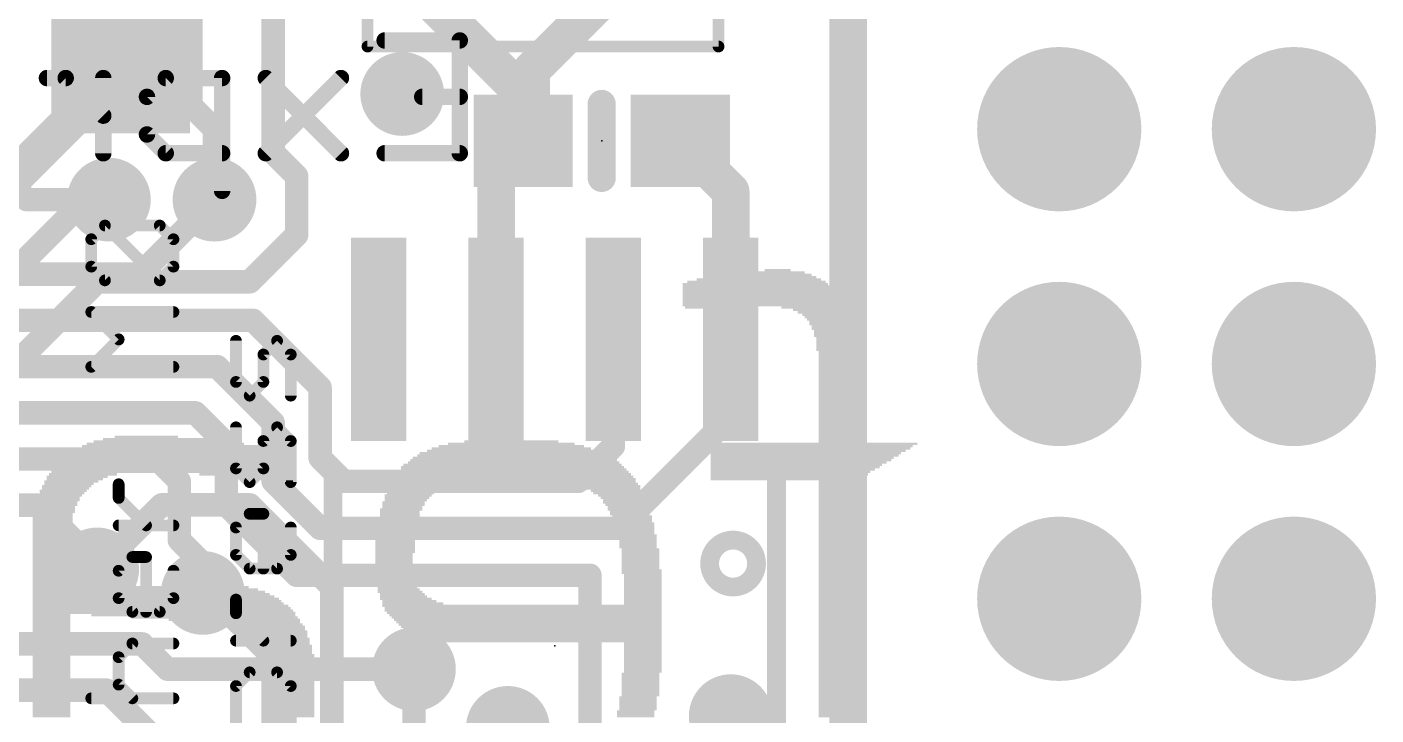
# Model space of a CAD drawing. Extents: x -0.1 to 50.8, y -0.1 to 23.
# Drawn here: x 28.2 to 42.8, y 7.63 to 15.08 of the extents above; entities that cross this region are included whole.
import ezdxf

# ---------------------------------------------------------------- set-up
doc = ezdxf.new("R2010")
doc.units = 0
for name, color, linetype in [('1', 12, 'CONTINUOUS'), ('16', 132, 'CONTINUOUS'), ('18', 110, 'CONTINUOUS'), ('21', 40, 'CONTINUOUS'), ('22', 6, 'CONTINUOUS'), ('23', 40, 'CONTINUOUS')]:
    doc.layers.add(name, color=color, linetype=linetype)

# ---------------------------------------------------------------- blocks, each defined once
blk = doc.blocks.new('RECT')
blk.add_solid([(-0.5, -0.5), (0.5, -0.5), (-0.5, 0.5), (0.5, 0.5)])
blk = doc.blocks.new('ROUNDV')
at = {"const_width": 0.5}
blk.add_lwpolyline([(0, -0.25, 1), (0, 0.25, 1), (0, -0.25)], format="xyb", dxfattribs=at)

msp = doc.modelspace()

# ---------------------------------------------------------------- linework, layer by layer
at = {"layer": '1'}
for points, const_width in [([(37.084, 0), (37.084, 22.86)], 0.254), ([(37.084, 6.223), (37.084, 16.764)], 0.4064), ([(32.032, 15.889), (33.655, 14.266)], 0.4064), ([(33.655, 14.605), (34.417, 15.367)], 0.4064), ([(33.655, 14.266), (33.655, 14.605)], 0.4064), ([(33.567, 14.178), (33.655, 14.266)], 0.4064), ([(33.567, 13.843), (33.567, 14.178)], 0.4064), ([(33.274, 13.55), (33.567, 13.843)], 0.4064), ([(35.814, 13.296), (35.267, 13.843)], 0.4064), ([(33.274, 11.697), (33.274, 13.55)], 0.4064), ([(28.067, 13.335), (28.194, 13.208)], 0.254), ([(35.814, 11.697), (35.814, 13.296)], 0.4064), ([(28.194, 13.208), (29.083, 13.208)], 0.254), ([(29.42, 12.402), (30.226, 13.208)], 0.254), ([(27.605, 12.402), (29.42, 12.402)], 0.254), ([(27.605, 11.902), (30.643, 11.902)], 0.254), ([(30.643, 11.902), (31.369, 11.176)], 0.254), ([(34.544, 10.541), (34.544, 11.697)], 0.254), ([(35.814, 10.8632), (35.814, 11.697)], 0.254), ([(27.605, 11.402), (30.254, 11.402)], 0.254), ([(30.254, 11.402), (30.861, 10.795)], 0.254), ([(31.369, 11.176), (31.369, 10.414)], 0.254), ([(27.605, 10.902), (30.0174, 10.902)], 0.254), ([(30.0174, 10.902), (30.353, 10.5664)], 0.254), ([(34.6028, 9.652), (35.814, 10.8632)], 0.254), ([(30.861, 10.795), (30.861, 10.16)], 0.254), ([(30.353, 10.5664), (30.353, 9.906)], 0.254), ([(34.163, 10.16), (34.544, 10.541)], 0.254), ([(27.605, 10.402), (29.603, 10.402)], 0.254), ([(29.603, 10.402), (29.845, 10.16)], 0.254), ([(31.369, 10.414), (31.623, 10.16)], 0.254), ([(29.845, 10.16), (29.845, 9.525)], 0.254), ([(30.861, 10.16), (31.369, 9.652)], 0.254), ([(31.623, 10.16), (34.163, 10.16)], 0.254), ([(27.605, 9.902), (28.325, 9.902)], 0.254), ([(28.325, 9.902), (28.956, 9.271)], 0.254), ([(30.353, 9.906), (31.115, 9.144)], 0.254), ([(29.845, 9.525), (30.099, 9.271)], 0.254), ([(31.369, 9.652), (34.6028, 9.652)], 0.254), ([(28.956, 9.271), (28.956, 9.2075)], 0.254), ([(30.099, 9.271), (30.099, 8.9535)], 0.254), ([(31.115, 9.144), (34.29, 9.144)], 0.254), ([(34.29, 6.858), (34.29, 9.144)], 0.254), ([(27.605, 8.402), (29.444, 8.402)], 0.254), ([(29.444, 8.402), (29.718, 8.128)], 0.254), ([(29.718, 8.128), (32.385, 8.128)], 0.254), ([(27.605, 7.902), (29.055, 7.902)], 0.254), ([(29.055, 7.902), (29.718, 7.239)], 0.254)]:
    msp.add_lwpolyline(points, dxfattribs=dict(at, const_width=const_width))
for points, const_width in [([(33.7566, 14.605, 1), (33.5534, 14.605)], 0.2032), ([(33.5832, 14.6768, 1), (33.7268, 14.5332)], 0.2032), ([(33.7268, 14.1942, 1), (33.5832, 14.3378)], 0.2032), ([(33.6686, 14.178, 1), (33.4654, 14.178)], 0.2032), ([(33.4952, 14.2498, 1), (33.6388, 14.1062)], 0.2032), ([(33.5534, 14.266, 1), (33.7566, 14.266)], 0.2032), ([(33.5832, 14.1942, 1), (33.7268, 14.3378)], 0.2032), ([(33.6388, 13.7712, 1), (33.4952, 13.9148)], 0.2032), ([(35.3388, 13.9148, 1), (35.1952, 13.7712)], 0.2032), ([(33.4654, 13.843, 1), (33.6686, 13.843)], 0.2032), ([(33.3756, 13.55, 1), (33.1724, 13.55)], 0.2032), ([(33.2022, 13.6218, 1), (33.3458, 13.4782)], 0.2032), ([(35.9156, 13.296, 1), (35.7124, 13.296)], 0.2032), ([(35.7422, 13.2242, 1), (35.8858, 13.3678)], 0.2032), ([(28.194, 13.2715, 1), (28.194, 13.1445)], 0.127), ([(28.1491, 13.1631, 1), (28.2389, 13.2529)], 0.127), ([(29.083, 13.1445, 1), (29.083, 13.2715)], 0.127), ([(30.2709, 13.1631, 1), (30.1811, 13.2529)], 0.127), ([(29.3751, 12.4469, 1), (29.4649, 12.3571)], 0.127), ([(29.42, 12.3385, 1), (29.42, 12.4655)], 0.127), ([(30.6879, 11.9469, 1), (30.5981, 11.8571)], 0.127), ([(30.643, 11.8385, 1), (30.643, 11.9655)], 0.127), ([(33.1724, 11.697, 1), (33.3756, 11.697)], 0.2032), ([(34.6075, 11.697, 1), (34.4805, 11.697)], 0.127), ([(35.7124, 11.697, 1), (35.9156, 11.697)], 0.2032), ([(35.8775, 11.697, 1), (35.7505, 11.697)], 0.127), ([(30.2989, 11.4469, 1), (30.2091, 11.3571)], 0.127), ([(30.254, 11.3385, 1), (30.254, 11.4655)], 0.127), ([(31.4325, 11.176, 1), (31.3055, 11.176)], 0.127), ([(31.3241, 11.1311, 1), (31.4139, 11.2209)], 0.127), ([(30.0623, 10.9469, 1), (29.9725, 10.8571)], 0.127), ([(30.0174, 10.8385, 1), (30.0174, 10.9655)], 0.127), ([(35.8589, 10.8183, 1), (35.7691, 10.9081)], 0.127), ([(30.9245, 10.795, 1), (30.7975, 10.795)], 0.127), ([(30.8161, 10.7501, 1), (30.9059, 10.8399)], 0.127), ([(35.7505, 10.8632, 1), (35.8775, 10.8632)], 0.127), ([(30.4165, 10.5664, 1), (30.2895, 10.5664)], 0.127), ([(30.3081, 10.5215, 1), (30.3979, 10.6113)], 0.127), ([(34.5889, 10.4961, 1), (34.4991, 10.5859)], 0.127), ([(29.6479, 10.4469, 1), (29.5581, 10.3571)], 0.127), ([(29.603, 10.3385, 1), (29.603, 10.4655)], 0.127), ([(31.4139, 10.4589, 1), (31.3241, 10.3691)], 0.127), ([(34.4805, 10.541, 1), (34.6075, 10.541)], 0.127), ([(31.3055, 10.414, 1), (31.4325, 10.414)], 0.127), ([(29.9085, 10.16, 1), (29.7815, 10.16)], 0.127), ([(29.8001, 10.1151, 1), (29.8899, 10.2049)], 0.127), ([(30.9059, 10.2049, 1), (30.8161, 10.1151)], 0.127), ([(30.7975, 10.16, 1), (30.9245, 10.16)], 0.127), ([(31.623, 10.2235, 1), (31.623, 10.0965)], 0.127), ([(31.5781, 10.1151, 1), (31.6679, 10.2049)], 0.127), ([(34.1181, 10.2049, 1), (34.2079, 10.1151)], 0.127), ([(34.163, 10.0965, 1), (34.163, 10.2235)], 0.127), ([(28.3699, 9.9469, 1), (28.2801, 9.8571)], 0.127), ([(28.325, 9.8385, 1), (28.325, 9.9655)], 0.127), ([(30.3979, 9.9509, 1), (30.3081, 9.8611)], 0.127), ([(30.2895, 9.906, 1), (30.4165, 9.906)], 0.127), ([(29.8899, 9.5699, 1), (29.8001, 9.4801)], 0.127), ([(31.369, 9.7155, 1), (31.369, 9.5885)], 0.127), ([(31.3241, 9.6071, 1), (31.4139, 9.6969)], 0.127), ([(34.5579, 9.6969, 1), (34.6477, 9.6071)], 0.127), ([(34.6028, 9.5885, 1), (34.6028, 9.7155)], 0.127), ([(29.7815, 9.525, 1), (29.9085, 9.525)], 0.127), ([(29.0195, 9.271, 1), (28.8925, 9.271)], 0.127), ([(28.9111, 9.2261, 1), (29.0009, 9.3159)], 0.127), ([(30.1625, 9.271, 1), (30.0355, 9.271)], 0.127), ([(30.0541, 9.2261, 1), (30.1439, 9.3159)], 0.127), ([(28.8925, 9.2075, 1), (29.0195, 9.2075)], 0.127), ([(31.115, 9.2075, 1), (31.115, 9.0805)], 0.127), ([(31.0701, 9.0991, 1), (31.1599, 9.1889)], 0.127), ([(34.3535, 9.144, 1), (34.2265, 9.144)], 0.127), ([(34.29, 9.0805, 1), (34.29, 9.2075)], 0.127), ([(30.0355, 8.9535, 1), (30.1625, 8.9535)], 0.127), ([(29.4889, 8.4469, 1), (29.3991, 8.3571)], 0.127), ([(29.444, 8.3385, 1), (29.444, 8.4655)], 0.127), ([(29.718, 8.1915, 1), (29.718, 8.0645)], 0.127), ([(29.6731, 8.0831, 1), (29.7629, 8.1729)], 0.127), ([(32.385, 8.0645, 1), (32.385, 8.1915)], 0.127), ([(29.0999, 7.9469, 1), (29.0101, 7.8571)], 0.127), ([(29.055, 7.8385, 1), (29.055, 7.9655)], 0.127)]:
    msp.add_lwpolyline(points, format="xyb", dxfattribs=dict(at, const_width=const_width))
at = {"layer": '16'}
for points, const_width in [([(37.084, 22.86), (37.084, 0)], 0.254), ([(29.083, 14.478), (29.083, 17.78)], 0.4064), ([(29.972, 17.907), (29.972, 14.224)], 0.254), ([(30.861, 17.399), (30.861, 13.716)], 0.254), ([(27.051, 12.446), (29.083, 14.478)], 0.4064), ([(29.972, 14.224), (30.226, 13.97)], 0.254), ([(30.226, 13.208), (30.226, 13.97)], 0.254), ([(30.861, 13.716), (31.115, 13.462)], 0.254), ([(31.115, 13.462), (31.115, 12.827)], 0.254), ([(27.051, 11.43), (28.829, 13.208)], 0.254), ([(28.829, 13.208), (29.083, 13.208)], 0.254), ([(31.115, 12.827), (30.607, 12.319)], 0.254), ([(28.956, 12.319), (27.559, 10.922)], 0.254), ([(30.607, 12.319), (28.956, 12.319)], 0.254), ([(29.6545, 9.906), (28.956, 9.2075)], 0.254), ([(30.607, 9.906), (29.6545, 9.906)], 0.254), ([(31.496, 9.017), (30.607, 9.906)], 0.254), ([(30.1625, 8.9535), (30.099, 8.9535)], 0.254), ([(30.861, 8.255), (30.1625, 8.9535)], 0.254), ([(31.496, 9.017), (31.496, 6.223)], 0.254), ([(30.861, 8.255), (30.861, 4.826)], 0.254), ([(32.385, 8.128), (32.385, 6.858)], 0.254)]:
    msp.add_lwpolyline(points, dxfattribs=dict(at, const_width=const_width))
for points, const_width in [([(29.1548, 14.4062, 1), (29.0112, 14.5498)], 0.2032), ([(28.9814, 14.478, 1), (29.1846, 14.478)], 0.2032), ([(30.0169, 14.2689, 1), (29.9271, 14.1791)], 0.127), ([(29.9085, 14.224, 1), (30.0355, 14.224)], 0.127), ([(30.2895, 13.97, 1), (30.1625, 13.97)], 0.127), ([(30.1811, 13.9251, 1), (30.2709, 14.0149)], 0.127), ([(30.9059, 13.7609, 1), (30.8161, 13.6711)], 0.127), ([(30.7975, 13.716, 1), (30.9245, 13.716)], 0.127), ([(31.1785, 13.462, 1), (31.0515, 13.462)], 0.127), ([(31.0701, 13.4171, 1), (31.1599, 13.5069)], 0.127), ([(28.829, 13.2715, 1), (28.829, 13.1445)], 0.127), ([(28.8739, 13.1631, 1), (28.7841, 13.2529)], 0.127), ([(29.083, 13.1445, 1), (29.083, 13.2715)], 0.127), ([(30.1625, 13.208, 1), (30.2895, 13.208)], 0.127), ([(31.0515, 12.827, 1), (31.1785, 12.827)], 0.127), ([(31.1599, 12.7821, 1), (31.0701, 12.8719)], 0.127), ([(28.956, 12.3825, 1), (28.956, 12.2555)], 0.127), ([(29.0009, 12.2741, 1), (28.9111, 12.3639)], 0.127), ([(30.5621, 12.3639, 1), (30.6519, 12.2741)], 0.127), ([(30.607, 12.2555, 1), (30.607, 12.3825)], 0.127), ([(29.6545, 9.9695, 1), (29.6545, 9.8425)], 0.127), ([(29.6994, 9.8611, 1), (29.6096, 9.9509)], 0.127), ([(30.6519, 9.9509, 1), (30.5621, 9.8611)], 0.127), ([(30.607, 9.8425, 1), (30.607, 9.9695)], 0.127), ([(28.9111, 9.2524, 1), (29.0009, 9.1626)], 0.127), ([(30.099, 9.017, 1), (30.099, 8.89)], 0.127), ([(30.2074, 8.9984, 1), (30.1176, 8.9086)], 0.127), ([(30.1625, 8.89, 1), (30.1625, 9.017)], 0.127), ([(31.5595, 9.017, 1), (31.4325, 9.017)], 0.127), ([(31.4511, 8.9721, 1), (31.5409, 9.0619)], 0.127), ([(30.9245, 8.255, 1), (30.7975, 8.255)], 0.127), ([(30.8161, 8.2101, 1), (30.9059, 8.2999)], 0.127), ([(32.4485, 8.128, 1), (32.3215, 8.128)], 0.127)]:
    msp.add_lwpolyline(points, format="xyb", dxfattribs=dict(at, const_width=const_width))
at = {"layer": '21'}
for points, const_width in [([(31.882, 15.164), (31.882, 14.864)], 0.127), ([(35.682, 14.864), (35.682, 15.164)], 0.127), ([(31.882, 14.864), (35.682, 14.864)], 0.127), ([(34.417, 13.443), (34.417, 14.243)], 0.3048), ([(28.8917, 12.7796), (29.04, 12.9279)], 0.127), ([(29.04, 12.9279), (29.6332, 12.9279)], 0.127), ([(29.6332, 12.3347), (29.04, 12.9279)], 0.127), ([(29.6332, 12.9279), (29.7815, 12.7796)], 0.127), ([(28.8917, 12.483), (28.8917, 12.7796)], 0.127), ([(29.7815, 12.7796), (29.7815, 12.483)], 0.127), ([(29.04, 12.3347), (28.8917, 12.483)], 0.127), ([(29.7815, 12.483), (29.6332, 12.3347)], 0.127), ([(29.6332, 12.3347), (29.04, 12.3347)], 0.127), ([(29.1883, 11.6958), (28.8917, 11.9923)], 0.127), ([(28.8917, 11.9923), (29.7815, 11.9923)], 0.127), ([(28.8917, 11.3992), (29.1883, 11.6958)], 0.127), ([(30.4583, 11.2356), (30.4583, 11.6805)], 0.127), ([(30.9032, 11.6805), (30.7549, 11.5322)], 0.127), ([(31.0515, 11.5322), (30.9032, 11.6805)], 0.127), ([(30.7549, 11.5322), (30.7549, 11.2356)], 0.127), ([(31.0515, 11.0873), (31.0515, 11.5322)], 0.127), ([(29.7815, 11.3992), (28.8917, 11.3992)], 0.127), ([(30.6066, 11.0873), (30.4583, 11.2356)], 0.127), ([(30.7549, 11.2356), (30.6066, 11.0873)], 0.127), ([(30.4583, 10.3001), (30.4583, 10.745)], 0.127), ([(30.9032, 10.745), (30.7549, 10.5967)], 0.127), ([(31.0515, 10.5967), (30.9032, 10.745)], 0.127), ([(30.7549, 10.5967), (30.7549, 10.3001)], 0.127), ([(31.0515, 10.1518), (31.0515, 10.5967)], 0.127), ([(31.509, 6.482), (31.509, 10.282)], 0.2032), ([(36.309, 10.282), (36.309, 6.482)], 0.2032), ([(30.6066, 10.1518), (30.4583, 10.3001)], 0.127), ([(30.7549, 10.3001), (30.6066, 10.1518)], 0.127), ([(29.1883, 9.9806), (29.1883, 10.1289)], 0.127), ([(29.4849, 9.6841), (29.1883, 9.9806)], 0.127), ([(30.4583, 9.6612), (30.6066, 9.8095)], 0.127), ([(30.6066, 9.8095), (30.7549, 9.8095)], 0.127), ([(30.7549, 9.8095), (30.7549, 9.2163)], 0.127), ([(29.7815, 9.6841), (29.1883, 9.6841)], 0.127), ([(30.4583, 9.3646), (30.4583, 9.6612)], 0.127), ([(31.0515, 9.6612), (31.0515, 9.3646)], 0.127), ([(29.1883, 9.1934), (29.3366, 9.3417)], 0.127), ([(29.3366, 9.3417), (29.4849, 9.3417)], 0.127), ([(29.4849, 9.3417), (29.4849, 8.7485)], 0.127), ([(30.6066, 9.2163), (30.4583, 9.3646)], 0.127), ([(31.0515, 9.3646), (30.9032, 9.2163)], 0.127), ([(29.1883, 8.8968), (29.1883, 9.1934)], 0.127), ([(29.7815, 9.1934), (29.7815, 8.8968)], 0.127), ([(30.9032, 9.2163), (30.6066, 9.2163)], 0.127), ([(29.3366, 8.7485), (29.1883, 8.8968)], 0.127), ([(29.7815, 8.8968), (29.6332, 8.7485)], 0.127), ([(30.4583, 8.7333), (30.4583, 8.8816)], 0.127), ([(29.6332, 8.7485), (29.3366, 8.7485)], 0.127), ([(30.7549, 8.4367), (30.4583, 8.7333)], 0.127), ([(31.0515, 8.4367), (30.4583, 8.4367)], 0.127), ([(29.1883, 8.2579), (29.3366, 8.4062)], 0.127), ([(29.3366, 8.4062), (29.7815, 8.4062)], 0.127), ([(29.1883, 7.9613), (29.1883, 8.2579)], 0.127), ([(30.4583, 7.9461), (30.6066, 8.0944)], 0.127), ([(30.6066, 8.0944), (30.9032, 8.0944)], 0.127), ([(30.9032, 8.0944), (31.0515, 7.9461)], 0.127), ([(29.3366, 7.813), (29.1883, 7.9613)], 0.127), ([(30.4583, 7.5012), (30.4583, 7.9461)], 0.127), ([(31.0515, 7.9461), (31.0515, 7.5012)], 0.127), ([(28.8917, 7.813), (29.7815, 7.813)], 0.127)]:
    msp.add_lwpolyline(points, dxfattribs=dict(at, const_width=const_width))
for points, const_width in [([(31.882, 14.8958, 1), (31.882, 14.8323)], 0.0635), ([(31.8503, 14.864, 1), (31.9138, 14.864)], 0.0635), ([(35.6502, 14.864, 1), (35.7138, 14.864)], 0.0635), ([(35.682, 14.8323, 1), (35.682, 14.8958)], 0.0635), ([(34.4932, 14.243, 1), (34.3408, 14.243)], 0.1524), ([(34.3408, 13.443, 1), (34.4932, 13.443)], 0.1524), ([(29.04, 12.9596, 1), (29.04, 12.8961)], 0.0635), ([(29.0625, 12.9503, 1), (29.0176, 12.9054)], 0.0635), ([(29.0625, 12.9054, 1), (29.0176, 12.9503)], 0.0635), ([(29.6557, 12.9503, 1), (29.6108, 12.9054)], 0.0635), ([(29.6332, 12.8961, 1), (29.6332, 12.9596)], 0.0635), ([(28.9235, 12.7796, 1), (28.86, 12.7796)], 0.0635), ([(28.8693, 12.802, 1), (28.9142, 12.7571)], 0.0635), ([(29.8133, 12.7796, 1), (29.7498, 12.7796)], 0.0635), ([(29.759, 12.7571, 1), (29.804, 12.802)], 0.0635), ([(28.9142, 12.5054, 1), (28.8693, 12.4605)], 0.0635), ([(28.86, 12.483, 1), (28.9235, 12.483)], 0.0635), ([(29.7498, 12.483, 1), (29.8133, 12.483)], 0.0635), ([(29.804, 12.4605, 1), (29.759, 12.5054)], 0.0635), ([(29.04, 12.3664, 1), (29.04, 12.3029)], 0.0635), ([(29.0176, 12.3122, 1), (29.0625, 12.3571)], 0.0635), ([(29.6108, 12.3571, 1), (29.6557, 12.3122)], 0.0635), ([(29.6108, 12.3122, 1), (29.6557, 12.3571)], 0.0635), ([(29.6332, 12.3029, 1), (29.6332, 12.3664)], 0.0635), ([(28.8917, 12.0241, 1), (28.8917, 11.9606)], 0.0635), ([(28.9142, 12.0148, 1), (28.8693, 11.9699)], 0.0635), ([(29.7815, 11.9606, 1), (29.7815, 12.0241)], 0.0635), ([(29.2108, 11.6733, 1), (29.1659, 11.7182)], 0.0635), ([(29.1659, 11.6733, 1), (29.2108, 11.7182)], 0.0635), ([(30.4901, 11.6805, 1), (30.4266, 11.6805)], 0.0635), ([(30.9257, 11.703, 1), (30.8808, 11.6581)], 0.0635), ([(30.9257, 11.6581, 1), (30.8808, 11.703)], 0.0635), ([(30.7867, 11.5322, 1), (30.7232, 11.5322)], 0.0635), ([(30.7325, 11.5547, 1), (30.7774, 11.5098)], 0.0635), ([(31.0832, 11.5322, 1), (31.0198, 11.5322)], 0.0635), ([(31.029, 11.5098, 1), (31.074, 11.5547)], 0.0635), ([(28.8917, 11.4309, 1), (28.8917, 11.3674)], 0.0635), ([(28.8693, 11.4216, 1), (28.9142, 11.3767)], 0.0635), ([(29.7815, 11.3674, 1), (29.7815, 11.4309)], 0.0635), ([(30.4808, 11.2581, 1), (30.4359, 11.2132)], 0.0635), ([(30.4266, 11.2356, 1), (30.4901, 11.2356)], 0.0635), ([(30.7232, 11.2356, 1), (30.7867, 11.2356)], 0.0635), ([(30.7774, 11.2132, 1), (30.7325, 11.2581)], 0.0635), ([(30.5842, 11.1098, 1), (30.6291, 11.0649)], 0.0635), ([(30.5842, 11.0649, 1), (30.6291, 11.1098)], 0.0635), ([(31.0198, 11.0873, 1), (31.0832, 11.0873)], 0.0635), ([(30.4901, 10.745, 1), (30.4266, 10.745)], 0.0635), ([(30.9257, 10.7674, 1), (30.8808, 10.7225)], 0.0635), ([(30.9257, 10.7225, 1), (30.8808, 10.7674)], 0.0635), ([(30.7867, 10.5967, 1), (30.7232, 10.5967)], 0.0635), ([(30.7325, 10.6191, 1), (30.7774, 10.5742)], 0.0635), ([(31.0832, 10.5967, 1), (31.0198, 10.5967)], 0.0635), ([(31.029, 10.5742, 1), (31.074, 10.6191)], 0.0635), ([(31.5598, 10.282, 1), (31.4582, 10.282)], 0.1016), ([(36.3598, 10.282, 1), (36.2582, 10.282)], 0.1016), ([(30.4808, 10.3226, 1), (30.4359, 10.2777)], 0.0635), ([(30.4266, 10.3001, 1), (30.4901, 10.3001)], 0.0635), ([(30.7232, 10.3001, 1), (30.7867, 10.3001)], 0.0635), ([(30.7774, 10.2777, 1), (30.7325, 10.3226)], 0.0635), ([(29.2201, 10.1289, 1), (29.1566, 10.1289)], 0.0635), ([(30.5842, 10.1743, 1), (30.6291, 10.1294)], 0.0635), ([(30.5842, 10.1294, 1), (30.6291, 10.1743)], 0.0635), ([(31.0198, 10.1518, 1), (31.0832, 10.1518)], 0.0635), ([(29.2108, 10.0031, 1), (29.1659, 9.9582)], 0.0635), ([(29.1566, 9.9806, 1), (29.2201, 9.9806)], 0.0635), ([(30.6066, 9.8412, 1), (30.6066, 9.7777)], 0.0635), ([(30.6291, 9.787, 1), (30.5842, 9.8319)], 0.0635), ([(30.7867, 9.8095, 1), (30.7232, 9.8095)], 0.0635), ([(30.7549, 9.7777, 1), (30.7549, 9.8412)], 0.0635), ([(29.1883, 9.7158, 1), (29.1883, 9.6523)], 0.0635), ([(29.4625, 9.6616, 1), (29.5074, 9.7065)], 0.0635), ([(29.7815, 9.6523, 1), (29.7815, 9.7158)], 0.0635), ([(30.4901, 9.6612, 1), (30.4266, 9.6612)], 0.0635), ([(30.4359, 9.6836, 1), (30.4808, 9.6387)], 0.0635), ([(31.0832, 9.6612, 1), (31.0198, 9.6612)], 0.0635), ([(35.8394, 9.017, 1), (35.8394, 9.525, 1), (35.8394, 9.017)], 0.2032), ([(29.3366, 9.3735, 1), (29.3366, 9.31)], 0.0635), ([(29.3591, 9.3193, 1), (29.3142, 9.3642)], 0.0635), ([(29.5167, 9.3417, 1), (29.4532, 9.3417)], 0.0635), ([(29.4849, 9.31, 1), (29.4849, 9.3735)], 0.0635), ([(30.4808, 9.387, 1), (30.4359, 9.3421)], 0.0635), ([(30.4266, 9.3646, 1), (30.4901, 9.3646)], 0.0635), ([(31.0198, 9.3646, 1), (31.0832, 9.3646)], 0.0635), ([(31.074, 9.3421, 1), (31.029, 9.387)], 0.0635), ([(29.2201, 9.1934, 1), (29.1566, 9.1934)], 0.0635), ([(29.1659, 9.2159, 1), (29.2108, 9.171)], 0.0635), ([(29.8133, 9.1934, 1), (29.7498, 9.1934)], 0.0635), ([(30.6066, 9.248, 1), (30.6066, 9.1845)], 0.0635), ([(30.5842, 9.1938, 1), (30.6291, 9.2387)], 0.0635), ([(30.7232, 9.2163, 1), (30.7867, 9.2163)], 0.0635), ([(30.8808, 9.2387, 1), (30.9257, 9.1938)], 0.0635), ([(30.9032, 9.1845, 1), (30.9032, 9.248)], 0.0635), ([(29.2108, 8.9193, 1), (29.1659, 8.8744)], 0.0635), ([(29.1566, 8.8968, 1), (29.2201, 8.8968)], 0.0635), ([(29.7498, 8.8968, 1), (29.8133, 8.8968)], 0.0635), ([(29.804, 8.8744, 1), (29.759, 8.9193)], 0.0635), ([(30.4901, 8.8816, 1), (30.4266, 8.8816)], 0.0635), ([(29.3366, 8.7803, 1), (29.3366, 8.7168)], 0.0635), ([(29.3142, 8.7261, 1), (29.3591, 8.771)], 0.0635), ([(29.4532, 8.7485, 1), (29.5167, 8.7485)], 0.0635), ([(29.6108, 8.771, 1), (29.6557, 8.7261)], 0.0635), ([(29.6332, 8.7168, 1), (29.6332, 8.7803)], 0.0635), ([(30.4808, 8.7557, 1), (30.4359, 8.7108)], 0.0635), ([(30.4266, 8.7333, 1), (30.4901, 8.7333)], 0.0635), ([(30.4583, 8.4685, 1), (30.4583, 8.4049)], 0.0635), ([(30.7325, 8.4142, 1), (30.7774, 8.4592)], 0.0635), ([(31.0515, 8.4049, 1), (31.0515, 8.4685)], 0.0635), ([(29.3366, 8.4379, 1), (29.3366, 8.3744)], 0.0635), ([(29.3591, 8.3837, 1), (29.3142, 8.4286)], 0.0635), ([(29.7815, 8.3744, 1), (29.7815, 8.4379)], 0.0635), ([(29.2201, 8.2579, 1), (29.1566, 8.2579)], 0.0635), ([(29.1659, 8.2803, 1), (29.2108, 8.2354)], 0.0635), ([(30.6066, 8.1261, 1), (30.6066, 8.0626)], 0.0635), ([(30.6291, 8.0719, 1), (30.5842, 8.1168)], 0.0635), ([(30.9257, 8.1168, 1), (30.8808, 8.0719)], 0.0635), ([(30.9032, 8.0626, 1), (30.9032, 8.1261)], 0.0635), ([(29.2108, 7.9838, 1), (29.1659, 7.9389)], 0.0635), ([(29.1566, 7.9613, 1), (29.2201, 7.9613)], 0.0635), ([(30.4901, 7.9461, 1), (30.4266, 7.9461)], 0.0635), ([(30.4359, 7.9685, 1), (30.4808, 7.9236)], 0.0635), ([(31.0832, 7.9461, 1), (31.0198, 7.9461)], 0.0635), ([(31.029, 7.9236, 1), (31.074, 7.9685)], 0.0635), ([(28.8917, 7.8448, 1), (28.8917, 7.7813)], 0.0635), ([(29.3142, 7.7906, 1), (29.3591, 7.8355)], 0.0635), ([(29.7815, 7.7813, 1), (29.7815, 7.8448)], 0.0635)]:
    msp.add_lwpolyline(points, format="xyb", dxfattribs=dict(at, const_width=const_width))
at = {"layer": '22', "const_width": 0.1778}
for points in [[(32.0676, 14.9299), (32.8811, 14.9299)], [(32.8811, 14.9299), (32.8811, 13.7096)], [(28.6153, 14.5231), (28.412, 14.5231)], [(29.0221, 14.1164), (28.6153, 14.5231)], [(29.0221, 13.7096), (29.0221, 14.5231)], [(29.6983, 14.5231), (29.4949, 14.3198)], [(30.3084, 14.5231), (29.6983, 14.5231)], [(30.3084, 13.3029), (30.3084, 14.5231)], [(31.5948, 14.5231), (30.7813, 13.7096)], [(31.5948, 13.7096), (30.7813, 14.5231)], [(29.4949, 14.3198), (29.4949, 13.913)], [(32.8811, 14.3198), (32.4743, 14.3198)], [(29.4949, 13.913), (29.6983, 13.7096)], [(29.6983, 13.7096), (30.3084, 13.7096)], [(32.8811, 13.7096), (32.0676, 13.7096)]]:
    msp.add_lwpolyline(points, dxfattribs=at)
at = {"layer": '22', "const_width": 0.0889}
for points in [[(32.0676, 14.9743, 1), (32.0676, 14.8854)], [(32.9255, 14.9299, 1), (32.8366, 14.9299)], [(32.8811, 14.8854, 1), (32.8811, 14.9743)], [(28.412, 14.5676, 1), (28.412, 14.4787)], [(28.6468, 14.5546, 1), (28.5839, 14.4917)], [(28.6153, 14.4787, 1), (28.6153, 14.5676)], [(29.0665, 14.5231, 1), (28.9776, 14.5231)], [(29.6983, 14.5676, 1), (29.6983, 14.4787)], [(29.7297, 14.4917, 1), (29.6669, 14.5546)], [(30.3529, 14.5231, 1), (30.264, 14.5231)], [(30.3084, 14.4787, 1), (30.3084, 14.5676)], [(30.8127, 14.5546, 1), (30.7498, 14.4917)], [(31.6262, 14.4917, 1), (31.5633, 14.5546)], [(29.4635, 14.3512, 1), (29.5264, 14.2883)], [(29.5394, 14.3198, 1), (29.4505, 14.3198)], [(32.4743, 14.3642, 1), (32.4743, 14.2753)], [(32.8811, 14.2753, 1), (32.8811, 14.3642)], [(28.9906, 14.085, 1), (29.0535, 14.1478)], [(29.5264, 13.9445, 1), (29.4635, 13.8816)], [(29.4505, 13.913, 1), (29.5394, 13.913)], [(28.9776, 13.7096, 1), (29.0665, 13.7096)], [(29.6983, 13.7541, 1), (29.6983, 13.6652)], [(29.6669, 13.6782, 1), (29.7297, 13.7411)], [(30.3084, 13.6652, 1), (30.3084, 13.7541)], [(30.7498, 13.7411, 1), (30.8127, 13.6782)], [(31.5633, 13.6782, 1), (31.6262, 13.7411)], [(32.0676, 13.7541, 1), (32.0676, 13.6652)], [(32.8366, 13.7096, 1), (32.9255, 13.7096)], [(32.8811, 13.6652, 1), (32.8811, 13.7541)], [(30.264, 13.3029, 1), (30.3529, 13.3029)]]:
    msp.add_lwpolyline(points, format="xyb", dxfattribs=at)
at = {"layer": '23'}
for p in [(34.417, 13.843), (33.909, 8.382)]:
    msp.add_point(p, dxfattribs=at)

# ---------------------------------------------------------------- block references
at = {"layer": '1'}
for p, xscale, yscale, rotation in [((29.21, 14.544), 1.24, 1.5, 270), ((32.004, 11.697), 0.6, 2.2, 180), ((33.274, 11.697), 0.6, 2.2, 180), ((34.544, 11.697), 0.6, 2.2, 180), ((35.814, 11.697), 0.6, 2.2, 180)]:
    msp.add_blockref('RECT', p, dxfattribs=dict(at, xscale=xscale, yscale=yscale, rotation=rotation))
at = {"layer": '1', "xscale": 1.075, "rotation": 180}
for p in [(33.567, 13.843), (35.267, 13.843)]:
    msp.add_blockref('RECT', p, dxfattribs=at)
at = {"layer": '18'}
for p, xscale, yscale in [((32.258, 14.351), 0.9064, 0.9064), ((32.258, 14.351), 0.9064, 0.9064), ((39.37, 13.97), 1.778, 1.778), ((39.37, 13.97), 1.778, 1.778), ((41.91, 13.97), 1.778, 1.778), ((41.91, 13.97), 1.778, 1.778), ((29.083, 13.208), 0.9064, 0.9064), ((29.083, 13.208), 0.9064, 0.9064), ((30.226, 13.208), 0.9064, 0.9064), ((30.226, 13.208), 0.9064, 0.9064), ((39.37, 11.43), 1.778, 1.778), ((39.37, 11.43), 1.778, 1.778), ((41.91, 11.43), 1.778, 1.778), ((41.91, 11.43), 1.778, 1.778), ((28.956, 9.2075), 0.9064, 0.9064), ((28.956, 9.2075), 0.9064, 0.9064), ((39.37, 8.89), 1.778, 1.778), ((39.37, 8.89), 1.778, 1.778), ((41.91, 8.89), 1.778, 1.778), ((41.91, 8.89), 1.778, 1.778), ((30.099, 8.9535), 0.9064, 0.9064), ((30.099, 8.9535), 0.9064, 0.9064), ((32.385, 8.128), 0.9064, 0.9064), ((32.385, 8.128), 0.9064, 0.9064), ((35.814, 7.62), 0.9064, 0.9064), ((35.814, 7.62), 0.9064, 0.9064), ((33.401, 7.493), 0.9064, 0.9064), ((33.401, 7.493), 0.9064, 0.9064)]:
    msp.add_blockref('ROUNDV', p, dxfattribs=dict(at, xscale=xscale, yscale=yscale))
at = {"layer": '22', "yscale": 0.0254, "rotation": 180}
for p, xscale in [((36.2458, 12.4206), 0.7366), ((36.322, 12.446), 0.2794), ((36.0807, 12.2936), 1.5748), ((36.0934, 12.2682), 1.6002), ((36.0934, 12.319), 1.4986), ((36.1188, 12.3444), 1.3462), ((36.1569, 12.3698), 1.1684), ((36.195, 12.3952), 0.9906), ((36.1061, 12.2428), 1.6256), ((36.1188, 12.2174), 1.651), ((36.1315, 12.192), 1.6764), ((36.1442, 12.1666), 1.7018), ((36.1442, 12.1412), 1.7018), ((36.1569, 12.1158), 1.7272), ((36.1696, 12.0904), 1.7526), ((36.1696, 12.065), 1.7526), ((35.4203, 12.0396), 0.2032), ((36.7157, 12.0396), 0.7112), ((36.7792, 12.0142), 0.5842), ((36.8046, 11.9888), 0.5334), ((36.8427, 11.9634), 0.508), ((36.8554, 11.938), 0.4826), ((36.8808, 11.9126), 0.4826), ((36.8935, 11.8872), 0.4572), ((36.8935, 11.8618), 0.4572), ((36.9062, 11.8364), 0.4318), ((36.9189, 11.811), 0.4572), ((36.9316, 11.7856), 0.4318), ((36.9316, 11.7602), 0.4318), ((36.9316, 11.7348), 0.4318), ((36.9443, 11.7094), 0.4064), ((36.9443, 11.684), 0.4064), ((36.957, 11.6586), 0.4318), ((36.957, 11.6332), 0.4318), ((36.957, 11.6078), 0.4318), ((36.957, 11.5824), 0.4318), ((36.9697, 11.557), 0.4064), ((36.9697, 11.5316), 0.4064), ((36.9697, 11.5062), 0.4064), ((36.9697, 11.4808), 0.4064), ((36.9697, 11.4554), 0.4064), ((36.9697, 11.43), 0.4064), ((36.9697, 11.4046), 0.4064), ((36.9697, 11.3792), 0.4064), ((36.9697, 11.3538), 0.4064), ((36.9697, 11.3284), 0.4064), ((36.9697, 11.303), 0.4064), ((36.9697, 11.2776), 0.4064), ((36.9697, 11.2522), 0.4064), ((36.9697, 11.2268), 0.4064), ((36.9697, 11.2014), 0.4064), ((36.9697, 11.176), 0.4064), ((36.9697, 11.1506), 0.4064), ((36.9697, 11.1252), 0.4064), ((36.9697, 11.0998), 0.4064), ((36.9697, 11.0744), 0.4064), ((36.9697, 11.049), 0.4064), ((36.9697, 11.0236), 0.4064), ((36.9697, 10.9982), 0.4064), ((36.9697, 10.9728), 0.4064), ((36.9697, 10.9474), 0.4064), ((36.9697, 10.922), 0.4064), ((36.9697, 10.8966), 0.4064), ((36.9697, 10.8712), 0.4064), ((36.9697, 10.8458), 0.4064), ((36.9697, 10.8204), 0.4064), ((36.9697, 10.795), 0.4064), ((36.9697, 10.7696), 0.4064), ((36.9697, 10.7442), 0.4064), ((36.9697, 10.7188), 0.4064), ((36.9697, 10.6934), 0.4064), ((36.9697, 10.668), 0.4064), ((29.7942, 10.5156), 2.1082), ((29.7434, 10.541), 1.905), ((29.6926, 10.5664), 1.7018), ((29.6418, 10.5918), 1.4478), ((29.5783, 10.6172), 1.1176), ((29.4894, 10.6426), 0.6858), ((33.4391, 10.5156), 1.7272), ((33.4391, 10.541), 1.5748), ((33.4391, 10.5664), 1.3716), ((33.4391, 10.5918), 1.016), ((36.7157, 10.5664), 2.2352), ((36.6903, 10.541), 2.1844), ((36.6776, 10.5156), 2.159), ((36.9697, 10.6426), 0.4064), ((36.9697, 10.6172), 0.4064), ((36.9697, 10.5918), 0.4064), ((29.8069, 10.3632), 2.54), ((29.8196, 10.3886), 2.5146), ((29.8323, 10.414), 2.4892), ((29.8577, 10.4394), 2.4384), ((29.8577, 10.4648), 2.3876), ((29.8196, 10.4902), 2.2606), ((33.4645, 10.3632), 2.286), ((33.4645, 10.3886), 2.2352), ((33.4518, 10.414), 2.159), ((33.4645, 10.4394), 2.0828), ((33.4518, 10.4648), 2.0066), ((33.4518, 10.4902), 1.8542), ((36.6522, 10.4902), 2.1082), ((36.6268, 10.4648), 2.0574), ((36.6141, 10.4394), 2.032), ((36.5887, 10.414), 1.9812), ((36.576, 10.3886), 1.9558), ((36.5506, 10.3632), 1.905), ((28.7401, 10.2108), 0.6604), ((28.8036, 10.2362), 0.7366), ((29.7688, 10.2616), 2.6162), ((29.7815, 10.3124), 2.5908), ((29.7815, 10.287), 2.5908), ((29.7942, 10.3378), 2.5654), ((30.5689, 10.2362), 1.016), ((30.7467, 10.2108), 0.6604), ((33.4645, 10.2108), 2.5908), ((33.4645, 10.2362), 2.54), ((33.4645, 10.2616), 2.4892), ((33.4518, 10.3124), 2.413), ((33.4645, 10.287), 2.4384), ((33.4518, 10.3378), 2.3622), ((36.5252, 10.3378), 1.8542), ((36.5125, 10.3124), 1.8288), ((36.4871, 10.287), 1.778), ((36.4617, 10.2616), 1.7272), ((36.449, 10.2362), 1.7018), ((36.4236, 10.2108), 1.651), ((28.6258, 10.1092), 0.5334), ((28.6131, 10.0838), 0.508), ((28.6766, 10.16), 0.5842), ((28.6512, 10.1346), 0.5334), ((28.7147, 10.1854), 0.6096), ((30.8991, 10.1854), 0.3556), ((31.0388, 10.16), 0.0762), ((32.4485, 10.1346), 0.6604), ((32.4104, 10.1092), 0.5842), ((32.385, 10.0838), 0.5334), ((32.4993, 10.16), 0.7112), ((32.6136, 10.1854), 0.889), ((34.3154, 10.1854), 0.9398), ((34.417, 10.16), 0.7366), ((34.4805, 10.1346), 0.6604), ((34.5186, 10.1092), 0.635), ((34.544, 10.0838), 0.5842), ((36.3982, 10.1854), 1.6002), ((36.9697, 10.16), 0.4064), ((36.9697, 10.1346), 0.4064), ((36.9697, 10.1092), 0.4064), ((36.9697, 10.0838), 0.4064), ((28.5369, 9.9822), 0.4572), ((28.5369, 9.9568), 0.4572), ((28.5242, 9.9314), 0.4318), ((28.5877, 10.0584), 0.508), ((28.575, 10.033), 0.4826), ((28.5623, 10.0076), 0.4572), ((32.2707, 9.9314), 0.4572), ((32.3215, 10.0076), 0.508), ((32.3088, 9.9822), 0.4826), ((32.2961, 9.9568), 0.4572), ((32.3596, 10.0584), 0.5334), ((32.3469, 10.033), 0.508), ((34.5821, 10.0584), 0.5588), ((34.5948, 10.033), 0.5334), ((34.6329, 10.0076), 0.508), ((34.6456, 9.9822), 0.4826), ((34.6583, 9.9568), 0.4572), ((34.671, 9.9314), 0.4826), ((36.9697, 10.0584), 0.4064), ((36.9697, 10.033), 0.4064), ((36.9697, 10.0076), 0.4064), ((36.9697, 9.9822), 0.4064), ((36.9697, 9.9568), 0.4064), ((36.9697, 9.9314), 0.4064), ((28.4734, 9.779), 0.4318), ((28.5115, 9.906), 0.4572), ((28.4988, 9.8806), 0.4318), ((28.4988, 9.8552), 0.4318), ((28.4988, 9.8298), 0.4318), ((28.4861, 9.8044), 0.4064), ((32.2453, 9.8552), 0.4572), ((32.2326, 9.8298), 0.4318), ((32.2326, 9.8044), 0.4318), ((32.2326, 9.779), 0.4318), ((32.2707, 9.906), 0.4572), ((32.258, 9.8806), 0.4318), ((34.6837, 9.906), 0.4572), ((34.7091, 9.8806), 0.4572), ((34.7091, 9.8552), 0.4572), ((34.7218, 9.8298), 0.4318), ((34.7218, 9.8044), 0.4318), ((34.7472, 9.779), 0.4318), ((36.9697, 9.906), 0.4064), ((36.9697, 9.8806), 0.4064), ((36.9697, 9.8552), 0.4064), ((36.9697, 9.8298), 0.4064), ((36.9697, 9.8044), 0.4064), ((36.9697, 9.779), 0.4064), ((28.4734, 9.7536), 0.4318), ((28.4734, 9.7282), 0.4318), ((28.4607, 9.7028), 0.4064), ((28.4607, 9.6774), 0.4064), ((28.4607, 9.652), 0.4064), ((28.4607, 9.6266), 0.4064), ((32.2072, 9.7282), 0.4318), ((32.2072, 9.7028), 0.4318), ((32.2072, 9.6774), 0.4318), ((32.1945, 9.652), 0.4064), ((32.1945, 9.6266), 0.4064), ((32.2199, 9.7536), 0.4064), ((34.7472, 9.7536), 0.4318), ((34.7599, 9.7282), 0.4064), ((34.7726, 9.7028), 0.4318), ((34.7726, 9.6774), 0.4318), ((34.7853, 9.652), 0.4064), ((34.7853, 9.6266), 0.4064), ((36.9697, 9.7536), 0.4064), ((36.9697, 9.7282), 0.4064), ((36.9697, 9.7028), 0.4064), ((36.9697, 9.6774), 0.4064), ((36.9697, 9.652), 0.4064), ((36.9697, 9.6266), 0.4064), ((28.4607, 9.6012), 0.4064), ((28.4607, 9.5758), 0.4064), ((28.4607, 9.5504), 0.4064), ((28.4607, 9.525), 0.4064), ((28.4607, 9.4996), 0.4064), ((32.1818, 9.525), 0.4318), ((32.1818, 9.4996), 0.4318), ((32.1945, 9.6012), 0.4064), ((32.1945, 9.5758), 0.4064), ((32.1945, 9.5504), 0.4064), ((34.7853, 9.6012), 0.4064), ((34.798, 9.5758), 0.4318), ((34.8107, 9.5504), 0.4064), ((34.8107, 9.525), 0.4064), ((34.8107, 9.4996), 0.4064), ((36.9697, 9.6012), 0.4064), ((36.9697, 9.5758), 0.4064), ((36.9697, 9.5504), 0.4064), ((36.9697, 9.525), 0.4064), ((36.9697, 9.4996), 0.4064), ((28.4607, 9.4742), 0.4064), ((28.4607, 9.4488), 0.4064), ((28.4607, 9.4234), 0.4064), ((28.4607, 9.398), 0.4064), ((28.4607, 9.3726), 0.4064), ((28.4607, 9.3472), 0.4064), ((32.1818, 9.4742), 0.4318), ((32.1818, 9.4488), 0.4318), ((32.1818, 9.4234), 0.4318), ((32.1818, 9.398), 0.4318), ((32.1691, 9.3726), 0.4064), ((32.1691, 9.3472), 0.4064), ((34.8107, 9.4742), 0.4064), ((34.8107, 9.4488), 0.4064), ((34.8361, 9.4234), 0.4064), ((34.8361, 9.398), 0.4064), ((34.8361, 9.3726), 0.4064), ((34.8361, 9.3472), 0.4064), ((36.9697, 9.4742), 0.4064), ((36.9697, 9.4488), 0.4064), ((36.9697, 9.4234), 0.4064), ((36.9697, 9.398), 0.4064), ((36.9697, 9.3726), 0.4064), ((36.9697, 9.3472), 0.4064), ((28.4607, 9.3218), 0.4064), ((28.4607, 9.2964), 0.4064), ((28.4607, 9.271), 0.4064), ((28.4607, 9.2456), 0.4064), ((28.4607, 9.2202), 0.4064), ((28.4607, 9.1948), 0.4064), ((32.1691, 9.3218), 0.4064), ((32.1691, 9.2964), 0.4064), ((32.1691, 9.271), 0.4064), ((32.1691, 9.2456), 0.4064), ((32.1691, 9.2202), 0.4064), ((32.1691, 9.1948), 0.4064), ((34.8361, 9.3218), 0.4064), ((34.8361, 9.2964), 0.4064), ((34.8361, 9.271), 0.4064), ((34.8361, 9.2456), 0.4064), ((34.8361, 9.2202), 0.4064), ((34.8488, 9.1948), 0.4318), ((36.9697, 9.3218), 0.4064), ((36.9697, 9.2964), 0.4064), ((36.9697, 9.271), 0.4064), ((36.9697, 9.2456), 0.4064), ((36.9697, 9.2202), 0.4064), ((36.9697, 9.1948), 0.4064), ((28.4607, 9.1694), 0.4064), ((28.4607, 9.144), 0.4064), ((28.4607, 9.1186), 0.4064), ((28.4607, 9.0932), 0.4064), ((28.4607, 9.0678), 0.4064), ((28.4607, 9.0424), 0.4064), ((32.1818, 9.1694), 0.4318), ((32.1818, 9.144), 0.4318), ((32.1818, 9.1186), 0.4318), ((32.1818, 9.0932), 0.4318), ((32.1818, 9.0678), 0.4318), ((32.2072, 9.0424), 0.4318), ((34.8488, 9.1694), 0.4318), ((34.8615, 9.144), 0.4064), ((34.8615, 9.1186), 0.4064), ((34.8615, 9.0932), 0.4064), ((34.8615, 9.0678), 0.4064), ((34.8615, 9.0424), 0.4064), ((36.9697, 9.1694), 0.4064), ((36.9697, 9.144), 0.4064), ((36.9697, 9.1186), 0.4064), ((36.9697, 9.0932), 0.4064), ((36.9697, 9.0678), 0.4064), ((36.9697, 9.0424), 0.4064), ((29.4259, 9.017), 2.3368), ((29.4767, 8.9916), 2.4384), ((29.5148, 8.9662), 2.5146), ((29.5402, 8.9408), 2.5654), ((29.5656, 8.9154), 2.6162), ((32.2072, 9.017), 0.4318), ((32.2199, 8.9916), 0.4572), ((32.2326, 8.9662), 0.4826), ((32.258, 8.9408), 0.4826), ((32.2707, 8.9154), 0.508), ((34.8615, 9.017), 0.4064), ((34.8615, 8.9916), 0.4064), ((34.8615, 8.9662), 0.4064), ((34.8615, 8.9408), 0.4064), ((34.8615, 8.9154), 0.4064), ((36.9697, 9.017), 0.4064), ((36.9697, 8.9916), 0.4064), ((36.9697, 8.9662), 0.4064), ((36.9697, 8.9408), 0.4064), ((36.9697, 8.9154), 0.4064), ((29.591, 8.89), 2.667), ((29.6037, 8.8646), 2.6924), ((29.6164, 8.8392), 2.7178), ((29.6418, 8.8138), 2.7686), ((29.6545, 8.7884), 2.794), ((29.6672, 8.763), 2.8194), ((32.2961, 8.89), 0.5588), ((32.3342, 8.8646), 0.5842), ((32.3723, 8.8392), 0.6604), ((33.5534, 8.8138), 3.0226), ((33.5661, 8.7884), 2.9972), ((33.5661, 8.763), 2.9972), ((34.8615, 8.89), 0.4064), ((34.8615, 8.8646), 0.4064), ((34.8615, 8.8392), 0.4064), ((36.9697, 8.89), 0.4064), ((36.9697, 8.8646), 0.4064), ((36.9697, 8.8392), 0.4064), ((36.9697, 8.8138), 0.4064), ((36.9697, 8.7884), 0.4064), ((36.9697, 8.763), 0.4064), ((29.6799, 8.7376), 2.8448), ((28.4607, 8.7122), 0.4064), ((28.4607, 8.6868), 0.4064), ((28.4607, 8.6614), 0.4064), ((28.4607, 8.636), 0.4064), ((28.4607, 8.6106), 0.4064), ((29.9974, 8.7122), 2.2098), ((30.226, 8.6868), 1.8034), ((30.4419, 8.6614), 1.4224), ((30.6451, 8.636), 1.016), ((30.8102, 8.6106), 0.7366), ((33.5788, 8.7376), 2.9718), ((33.5915, 8.7122), 2.9464), ((33.6042, 8.6868), 2.921), ((33.6169, 8.6614), 2.8956), ((33.6296, 8.636), 2.8702), ((33.6423, 8.6106), 2.8448), ((36.9697, 8.7376), 0.4064), ((36.9697, 8.7122), 0.4064), ((36.9697, 8.6868), 0.4064), ((36.9697, 8.6614), 0.4064), ((36.9697, 8.636), 0.4064), ((36.9697, 8.6106), 0.4064), ((28.4607, 8.5852), 0.4064), ((28.4607, 8.5598), 0.4064), ((28.4607, 8.5344), 0.4064), ((28.4607, 8.509), 0.4064), ((28.4607, 8.4836), 0.4064), ((28.4607, 8.4582), 0.4064), ((30.8737, 8.5852), 0.6604), ((30.9118, 8.5598), 0.5842), ((30.9372, 8.5344), 0.5842), ((30.9626, 8.509), 0.5334), ((30.9753, 8.4836), 0.508), ((31.0007, 8.4582), 0.508), ((33.655, 8.5852), 2.8194), ((33.6677, 8.5598), 2.794), ((33.6931, 8.5344), 2.7432), ((33.7185, 8.509), 2.6924), ((33.7566, 8.4836), 2.6162), ((33.7947, 8.4582), 2.54), ((36.9697, 8.5852), 0.4064), ((36.9697, 8.5598), 0.4064), ((36.9697, 8.5344), 0.4064), ((36.9697, 8.509), 0.4064), ((36.9697, 8.4836), 0.4064), ((36.9697, 8.4582), 0.4064), ((28.4607, 8.4328), 0.4064), ((28.4607, 8.4074), 0.4064), ((28.4607, 8.382), 0.4064), ((28.4607, 8.3566), 0.4064), ((28.4607, 8.3312), 0.4064), ((31.0134, 8.4328), 0.4826), ((31.0261, 8.4074), 0.4572), ((31.0388, 8.382), 0.4826), ((31.0515, 8.3566), 0.4572), ((31.0642, 8.3312), 0.4318), ((33.8582, 8.4328), 2.413), ((34.8615, 8.4074), 0.4064), ((34.8615, 8.382), 0.4064), ((34.8615, 8.3566), 0.4064), ((34.8615, 8.3312), 0.4064), ((36.9697, 8.4328), 0.4064), ((36.9697, 8.4074), 0.4064), ((36.9697, 8.382), 0.4064), ((36.9697, 8.3566), 0.4064), ((36.9697, 8.3312), 0.4064), ((28.4607, 8.3058), 0.4064), ((28.4607, 8.2804), 0.4064), ((28.4607, 8.255), 0.4064), ((28.4607, 8.2296), 0.4064), ((28.4607, 8.2042), 0.4064), ((28.4607, 8.1788), 0.4064), ((31.0642, 8.3058), 0.4318), ((31.0769, 8.2804), 0.4572), ((31.0896, 8.255), 0.4318), ((31.0896, 8.2296), 0.4318), ((31.0896, 8.2042), 0.4318), ((31.0896, 8.1788), 0.4318), ((34.8615, 8.3058), 0.4064), ((34.8615, 8.2804), 0.4064), ((34.8615, 8.255), 0.4064), ((34.8615, 8.2296), 0.4064), ((34.8615, 8.2042), 0.4064), ((34.8615, 8.1788), 0.4064), ((36.9697, 8.3058), 0.4064), ((36.9697, 8.2804), 0.4064), ((36.9697, 8.255), 0.4064), ((36.9697, 8.2296), 0.4064), ((36.9697, 8.2042), 0.4064), ((36.9697, 8.1788), 0.4064), ((28.4607, 8.1534), 0.4064), ((28.4607, 8.128), 0.4064), ((28.4607, 8.1026), 0.4064), ((28.4607, 8.0772), 0.4064), ((28.4607, 8.0518), 0.4064), ((28.4607, 8.0264), 0.4064), ((31.1023, 8.1534), 0.4064), ((31.1023, 8.128), 0.4064), ((31.1023, 8.1026), 0.4064), ((31.1023, 8.0772), 0.4064), ((31.1023, 8.0518), 0.4064), ((31.1023, 8.0264), 0.4064), ((34.8361, 8.0772), 0.4064), ((34.8361, 8.0518), 0.4064), ((34.8361, 8.0264), 0.4064), ((34.8615, 8.1534), 0.4064), ((34.8615, 8.128), 0.4064), ((34.8615, 8.1026), 0.4064), ((36.9697, 8.1534), 0.4064), ((36.9697, 8.128), 0.4064), ((36.9697, 8.1026), 0.4064), ((36.9697, 8.0772), 0.4064), ((36.9697, 8.0518), 0.4064), ((36.9697, 8.0264), 0.4064), ((28.4607, 8.001), 0.4064), ((28.4607, 7.9756), 0.4064), ((28.4607, 7.9502), 0.4064), ((28.4607, 7.9248), 0.4064), ((28.4607, 7.8994), 0.4064), ((28.4607, 7.874), 0.4064), ((31.1023, 8.001), 0.4064), ((31.1023, 7.9756), 0.4064), ((31.1023, 7.9502), 0.4064), ((31.1023, 7.9248), 0.4064), ((31.1023, 7.8994), 0.4064), ((31.1023, 7.874), 0.4064), ((34.8361, 8.001), 0.4064), ((34.8361, 7.9756), 0.4064), ((34.8361, 7.9502), 0.4064), ((34.8361, 7.9248), 0.4064), ((34.8361, 7.8994), 0.4064), ((34.8361, 7.874), 0.4064), ((36.9697, 8.001), 0.4064), ((36.9697, 7.9756), 0.4064), ((36.9697, 7.9502), 0.4064), ((36.9697, 7.9248), 0.4064), ((36.9697, 7.8994), 0.4064), ((36.9697, 7.874), 0.4064), ((28.4607, 7.8486), 0.4064), ((28.4607, 7.8232), 0.4064), ((28.4607, 7.7978), 0.4064), ((28.4607, 7.7724), 0.4064), ((28.4607, 7.747), 0.4064), ((31.1023, 7.8486), 0.4064), ((31.1023, 7.8232), 0.4064), ((31.1023, 7.7978), 0.4064), ((31.1023, 7.7724), 0.4064), ((31.1023, 7.747), 0.4064), ((34.8107, 7.8232), 0.4064), ((34.8107, 7.7978), 0.4064), ((34.8107, 7.7724), 0.4064), ((34.8107, 7.747), 0.4064), ((34.8361, 7.8486), 0.4064), ((36.9697, 7.8486), 0.4064), ((36.9697, 7.8232), 0.4064), ((36.9697, 7.7978), 0.4064), ((36.9697, 7.7724), 0.4064), ((36.9697, 7.747), 0.4064), ((28.4607, 7.7216), 0.4064), ((28.4607, 7.6962), 0.4064), ((28.4607, 7.6708), 0.4064), ((28.4607, 7.6454), 0.4064), ((28.4607, 7.62), 0.4064), ((31.1023, 7.7216), 0.4064), ((31.1023, 7.6962), 0.4064), ((31.1023, 7.6708), 0.4064), ((31.1023, 7.6454), 0.4064), ((31.1023, 7.62), 0.4064), ((34.7853, 7.6708), 0.4064), ((34.7853, 7.6454), 0.4064), ((34.7853, 7.62), 0.4064), ((34.8107, 7.7216), 0.4064), ((34.8107, 7.6962), 0.4064), ((36.9697, 7.7216), 0.4064), ((36.9697, 7.6962), 0.4064), ((36.9697, 7.6708), 0.4064), ((36.9697, 7.6454), 0.4064), ((36.9697, 7.62), 0.4064)]:
    msp.add_blockref('RECT', p, dxfattribs=dict(at, xscale=xscale))

doc.saveas('drawing.dxf')
